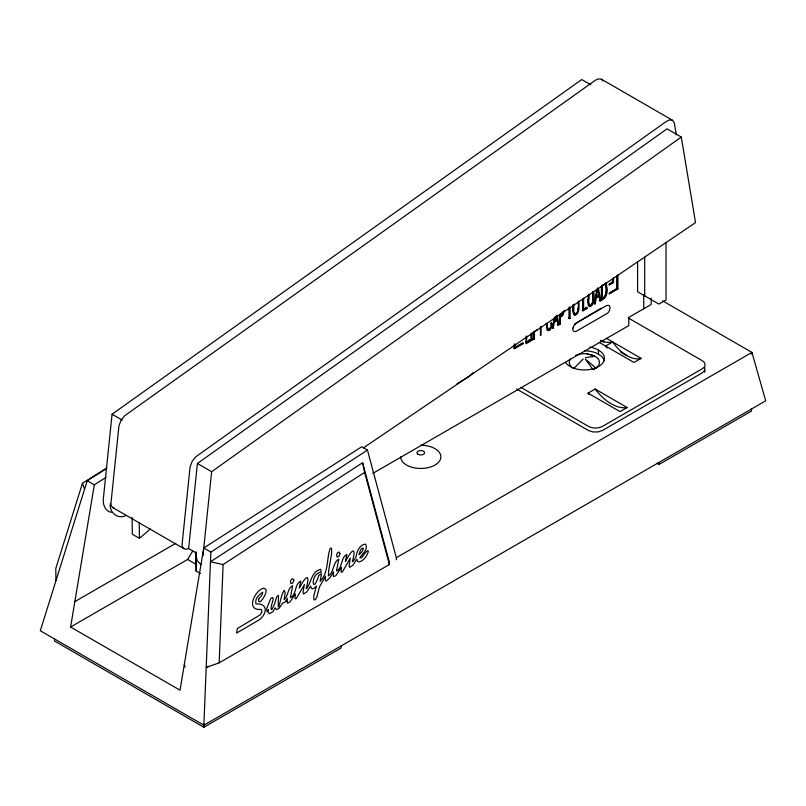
<?xml version="1.0" encoding="UTF-8"?>
<svg xmlns="http://www.w3.org/2000/svg" width="806" height="806" viewBox="0 0 806 806"><rect width="100%" height="100%" fill="white"/><g stroke="black" fill="none" stroke-linecap="round" stroke-linejoin="round"><path stroke-width="1.21" d="M106.332 468.669L87.219 480.719L40.3 630.755L203.868 725.188L210.86 552.1L367.445 450.091L396.34 557.712L396.34 559.767M208.381 666.24L206.195 667.489L219.161 662.834L223.121 564.543L364.614 472.366L362.609 462.684L210.467 561.802L223.121 564.543M572.834 304.94L573.046 311.62L574.104 313.504L575.111 313.403M564.2 310.37L562.981 315.368L560.372 317.201L559.485 316.687L559.485 323.397L560.372 323.911L560.372 317.201M573.106 305.283L573.288 312.899L575.111 315.428C580.078 313.01 579.121 305.625 578.728 301.021M590.858 84.842L581.71 79.562L112.074 414.224L103.289 499.327C102.836 504.727 105.344 511.347 111.299 512.334M676.375 134.955L674.29 122.895L672.547 120.275L601.437 79.22L598.213 78.907L595.342 80.268L124.668 415.745L121.172 419.976L118.956 425.87L110.946 503.458A9.219 5.32 -60 0 0 111.45 505.987L112.84 507.619L183.959 548.685L186.065 549.218L188.624 548.594L197.41 463.5L667.056 128.829L681.282 137.05L695.528 222.597L363.486 447.834M202.981 555.556L211.635 471.712L681.282 137.05M553.843 318.35L553.51 320.536L554.407 321.05L557.107 319.498L556.412 315.902M554.407 321.05L555.062 316.677M595.785 294.14L595.453 296.326L596.349 296.84L599.049 295.278L597.669 288.085M596.118 291.953L596.45 289.757M596.349 296.84L597.498 289.183M552.987 324.113L552.483 327.438L553.369 327.951L554.206 322.41L557.319 320.617L558.185 325.171L558.901 324.758L557.006 315.277M594.929 299.903L594.425 303.227L595.312 303.741L596.148 298.2L599.261 296.406L600.127 300.96L600.843 300.547L598.475 288.689M605.729 293.424L606.142 288.427L605.477 283.309M554.316 317.886L552.684 328.344L553.369 327.951M573.922 304.154L573.731 311.066L574.577 313.655L575.464 314.108C579.292 311.64 578.446 305.675 578.083 301.746M596.984 289.022L594.627 304.134L595.312 303.741M546.478 324.022L547.324 329.604L548.261 330.651L549.511 330.45L551.254 328.133L552.281 323.589L550.81 323.045L551.707 323.549L551.354 325.674L550.246 328.516L548.997 329.402L547.506 327.639L547.133 323.659M550.972 325.624L551.395 323.075M367.445 450.091L361.703 446.776L203.747 547.989L180.02 690.188L70.606 627.018L94.322 484.819L105.989 477.354M577.751 309.665L578.013 308.114M588.39 295.056L588.017 302.381L588.773 305.585L590.133 306.754C595.09 304.346 594.143 296.951 593.75 292.356M592.773 300.991L592.863 291.843M589.226 294.281L588.743 302.391L589.599 304.98L590.486 305.434C594.395 302.703 593.69 296.346 592.813 292.195M562.548 311.771L561.722 313.877L559.485 315.378L560.372 315.881L561.883 315.015L563.444 312.285M106.785 467.964L82.434 483.318L55.795 568.522L55.936 580.743M516.575 388.986L588.36 430.434L592.873 431.935L598.082 431.935L602.586 430.434L702.147 372.946L704.756 370.347L704.756 367.335M605.397 294.774L603.956 297.585L600.762 299.56L601.649 300.074C608.298 297.585 607.825 288.286 605.81 282.886M592.41 302.411L591.433 304.668M562.769 313.484L559.485 316.687M546.861 329.765L548.624 329.936L550.367 327.619M70.606 627.018L187.617 559.465L192.785 550.911M576.411 313.333L575.111 314.642L573.469 314.602M601.014 308.265L574.728 323.962M583.181 358.982L573.761 368.533L572.008 367.425A15.082 8.715 0 0 1 570.668 358.751M132.093 517.442L132.335 534.217L139.448 538.327L150.43 528.897M590.818 305.434L589.246 306.24L587.886 305.081M196.07 551.999L196.201 571.283L195.929 552.11M609.145 284.115L612.641 282.09L612.641 278.574M613.527 277.909L613.527 282.604L609.155 285.133L609.155 284.427L612.892 282.271L612.892 278.866M554.508 318.39L556.694 317.131L558.004 324.244L558.901 324.758M559.958 315.237L562.135 313.977M537.27 329.755L534.449 331.387L534.449 338.883L532.927 338.732L534.449 338.883M554.417 320.022L556.211 318.985L557.107 319.498M74.847 601.608L175.688 543.385M610.213 292.417L617.013 288.488L617.013 275.581M514.288 344.746L514.288 347.094L515.175 347.608L523.285 342.923L523.285 343.628L514.54 348.676L513.644 348.162L522.399 343.114L523.285 343.628M617.91 274.917L617.91 289.001L609.155 294.049L609.155 293.344L617.265 288.659L617.265 275.763M525.784 341.563L526.671 342.076L530.026 340.132L530.026 341.432L526.036 343.729L526.036 336.404M582.748 298.955L582.748 308.668L583.635 309.182L587 307.237L587 308.537L583.01 310.844L582.123 310.33L586.103 308.023L587 308.537M602.284 298.381C607.381 296.225 607.512 287.893 604.953 284.034L602.284 285.173L602.284 298.381L601.397 297.867L601.397 285.858M526.147 342.641L529.139 340.918L530.026 341.432M532.041 340.263L530.519 340.112L532.041 340.263L532.041 332.938M558.004 324.244L557.299 324.657L558.185 325.171M559.485 323.397L558.85 323.76L560.372 323.911M570.064 318.31L568.542 318.169L570.064 318.31L570.064 307.449M600.843 300.547L599.241 300.447L600.127 300.96M456.972 383.737L464.518 379.374A37.973 21.923 -60 0 0 473.364 372.553M372.795 473.394L628.801 325.584L628.801 317.373L651.208 304.436L651.208 298.17M599.251 342.409L634.02 362.478L641.133 358.378A33.53 19.354 60 0 1 612.691 341.956L605.578 346.056A33.53 19.354 60 0 0 606.968 347.98M595.805 367.939L585.307 359.093L593.025 369.541L595.926 368.01A15.082 8.715 0 0 0 596.692 357.411L594.032 355.738L586.949 353.834A15.082 8.715 0 0 0 575.675 355.295M588.017 393.147L595.13 389.046L627.128 407.524L620.015 411.624L588.017 393.147A41.539 23.979 60 0 0 589.216 394.698M396.34 557.712L751.938 352.413L765.7 400.824L203.868 725.188M219.161 662.834L389.379 564.563L389.238 561.822L362.609 462.684M54.526 638.735L54.526 641.022L203.868 727.244L341.099 648.014L341.099 645.959M656.87 463.218L659.026 464.468L751.474 411.09L751.474 409.035M593.025 369.541L595.926 368.01L594.405 368.745M548.594 328.717L546.911 327.941L546.246 323.156M125.907 515.518C117.736 519.83 108.78 512.142 110.402 503.428M585.519 357.642L594.939 356.302M551.707 323.549L552.281 323.589M586.949 353.834L592.38 355.134M589.599 304.92L588.058 302.945M114.18 508.112L112.84 507.619M672.547 120.275L669.333 119.973L666.23 121.484L195.787 456.811L192.291 461.042L190.075 466.926L182.065 544.513A9.219 5.32 -60 0 0 182.559 547.042L183.959 548.685M662.653 300.87L751.938 352.413L751.938 354.469M612.006 281.757L613.527 282.604M616.378 288.145L617.91 289.001M598.153 294.764L599.049 295.278M599.261 296.406L598.374 295.893L595.261 297.686L596.148 298.2M628.196 317.927L702.147 360.625A10.055 5.803 0 0 1 702.147 368.836L602.586 426.324A10.055 5.803 0 0 1 588.36 426.324L520.928 387.394M606.364 338.298L641.133 358.378M561.722 313.877L562.608 314.39M600.571 340.434L603.734 342.258M620.59 351.99L626.907 355.637M557.319 320.617L556.432 320.103L553.319 321.896L554.206 322.41M549.581 329.06L550.478 329.563M529.139 339.618L530.026 340.132M112.074 414.224L122.23 420.097M197.41 463.5L211.635 471.712M87.219 480.719L94.322 484.819M203.747 547.989L210.86 552.1M188.624 548.594L195.737 552.704L197.097 560.513L200.976 564.674M187.617 559.465L196.281 564.472M196.342 571.172L200.402 573.519M601.437 79.22L602.908 80.993M184.262 664.779L185.138 667.096M604.853 284.266L605.125 285.002M82.434 483.318L84.59 489.121M364.614 472.366L389.379 564.563M597.589 288.175L599.946 300.034M555.757 316.587L556.211 318.985M587.695 299.177L587.856 301.877M139.226 522.741L139.448 538.327M704.756 370.347L704.756 372.392M666.048 242.354L666.048 299.973L658.935 304.084L637.596 291.762L637.596 261.779M659.026 462.412L659.026 464.468M644.709 257.134L644.709 295.873M643.742 294.905L643.742 308.748M601.649 285.425L601.649 300.074M598.465 350.167L598.465 354.267M583.635 298.25L583.635 309.182M583.01 298.633L583.01 310.844M569.429 307.821L569.429 318.682M569.177 306.935L569.177 317.806M560.372 313.725L560.372 315.881M559.737 314.511L559.737 324.274M541.078 326.601L541.078 335.054L540.433 335.417L540.433 326.974M533.814 331.921L533.814 339.245M533.552 332.122L533.552 338.369M531.416 333.301L531.416 340.626M531.154 333.654L531.154 339.759M526.671 336.001L526.671 342.076M515.175 344.081L515.175 347.608M514.54 343.981L514.54 348.676M203.868 723.818L203.868 727.244M420.782 445.244A20.12 11.616 0 0 1 440.892 456.851A20.12 11.616 0 0 1 420.782 468.467A20.12 11.616 0 0 1 400.663 456.851M584.662 350.801A20.12 11.616 0 0 1 597.256 353.512L600.813 355.738A20.12 11.616 0 0 1 604.157 360.383M565.459 362.297A20.12 11.616 0 0 0 567.887 364.987L571.444 367.224A20.12 11.616 0 0 0 597.961 366.861A20.12 11.616 0 0 0 600.813 351.638L597.256 349.401A20.12 11.616 0 0 0 589.861 347.144M627.128 407.524A41.539 23.979 60 0 1 595.13 389.046M612.691 341.956A33.53 19.354 60 0 1 601.004 340.525M293.837 580.189L292.82 583.01L290.936 583.645L290.462 581.338L291.278 579.574L292.759 578.637L293.837 580.189M339.951 553.561L338.933 556.392L337.049 557.017L336.586 554.719L337.402 552.946L338.883 552.009L339.951 553.561M363.456 548.473L361.823 551.949L359.103 554.659C359.345 552.987 361.199 546.428 363.456 548.473M287.007 601.236L287.46 603.19L289.807 602.102L295.439 593.982L294.966 598.052L295.339 598.828L296.255 598.636L304.406 584.582L302.975 592.37L303.53 593.992L306.885 591.806L310.552 586.143L311.539 588.4L312.456 588.803L314.179 588.269L316.466 586.022L313.705 596.168L313.917 599.704L315.166 599.886L316.798 597.317L319.498 586.879L325.483 576.169L325.171 580.189L326.249 581.166L329.936 577.741L333.553 571.766L333.251 576.24L334.178 576.552L335.931 575.474L341.563 567.353L341.079 571.424L341.452 572.2L342.369 572.008L350.298 558.034L349.099 565.741L349.643 567.364L352.998 565.177L356.816 559.163L357.854 561.792C366.639 563.011 374.095 539.335 361.783 557.661L359.879 557.833C361.441 554.327 368.271 550.105 365.924 544.725L365.199 544.11C359.788 544.816 356.635 551.495 356.222 556.493L353.502 561.006L352.323 561.691C356.181 548.191 353.34 546.72 345.431 561.409L346.872 554.417C340.767 557.289 342.862 566.93 337.079 570.91L336.515 570.739L338.812 559.122C332.828 562.135 334.268 571.897 328.425 575.937L328.636 570.769L331.558 554.065L331.609 548.725L331.135 548.03L330.238 548.251C326.349 559.011 328.949 572.099 320.143 581.277L321.523 573.741L318.773 575.323C312.234 597.004 309.716 573.338 321.191 572.2L320.587 569.308C310.935 571.938 311.67 582.446 306.421 588.733L306.199 588.32C310.058 574.819 307.227 573.348 299.308 588.037L300.759 581.045C294.653 583.907 296.739 593.548 290.966 597.538L290.392 597.357L292.689 585.75C287.359 587.987 288.598 595.977 284.145 599.624L285.163 593.105L284.357 590.385C280.286 593.75 277.304 622.746 278.523 595.312L276.71 596.783L274.423 604.309L271.743 609.709C268.6 608.883 277.093 593.881 270.735 598.485L266.605 608.862L267.108 611.774L268.398 609.507L268.277 612.62L269.416 613.729L272.801 611.784L275.199 607.734L276.337 609.668L278.916 608.52L282.725 603.009L284.75 602.414L287.399 598.374L287.007 601.236M258.696 599.271C257.779 608.036 268.529 592.39 265.648 589.045L263.451 588.128C254.434 590.919 245.256 611.099 261.335 609.376L261.99 611.905L260.247 614.797L237.296 628.609L236.621 633.063L259.31 619.774C267.048 613.799 268.418 603.281 256.046 603.926C254.424 599.17 258.897 594.405 262.796 592.249L262.071 594.909A18.387 12.14 -68.4 0 1 258.978 598.465L258.696 599.271M572.935 328.042C571.988 330.329 574.386 332.797 576.532 331.125L606.404 313.887C610.142 312.748 612.177 303.328 606.404 305.675L576.532 322.914L573.892 325.644L572.935 328.042M418.072 454.312A3.818 2.206 0 0 0 424.47 453.325A3.818 2.206 0 0 0 419.795 450.614A3.818 2.206 0 0 0 418.072 454.312"/></g></svg>
